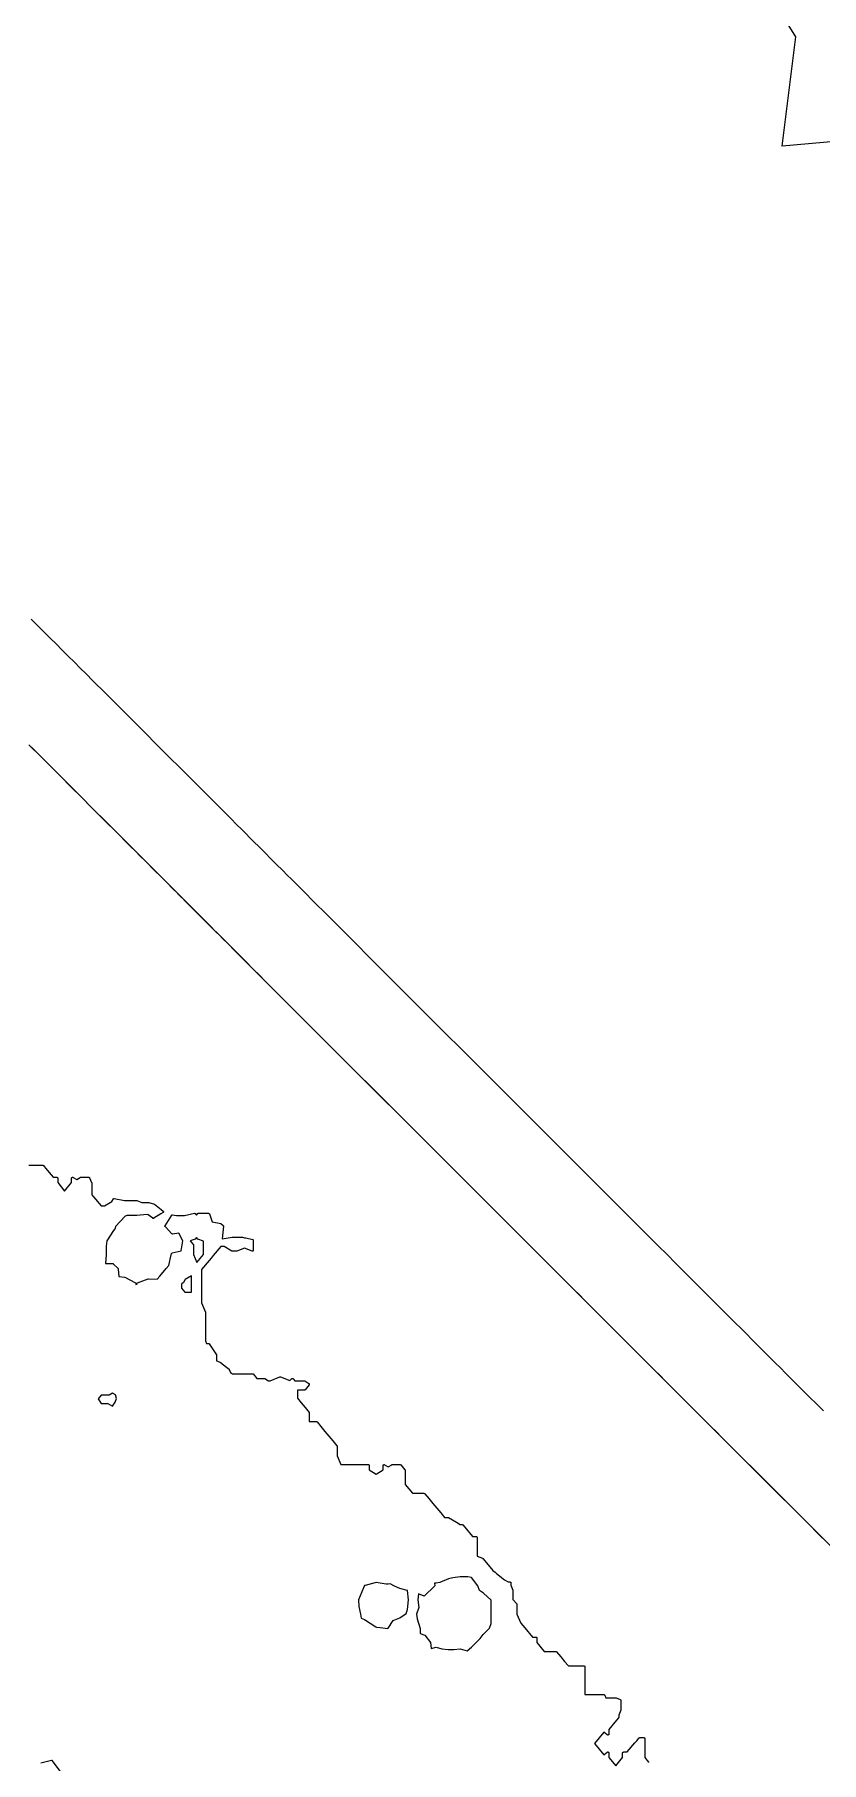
# Model space of a CAD drawing. Header units: millimetres. Extents: x 0 to 500, y 0 to 700.
# Drawn here: x 310.9 to 371.7, y 118.5 to 252.1 of the extents above; entities that cross this region are included whole.
import ezdxf

# ---------------------------------------------------------------- set-up
doc = ezdxf.new("R2010")
doc.units = ezdxf.units.MM
doc.layers.add('CORTE', color=1, linetype='Continuous')
doc.layers.add('GRABADO', color=5, linetype='Continuous')

msp = doc.modelspace()

# ---------------------------------------------------------------- linework, layer by layer
at = {"layer": 'CORTE'}
for points in [[(377.13, 244.24), (368.7, 243.48), (369.76, 251.94), (369.04, 253.11)], [(310.62, 206.91), (311.11, 206.42), (311.61, 205.92), (312.09, 205.44), (312.55, 204.98), (313.03, 204.5), (313.49, 204.04), (313.97, 203.56), (314.42, 203.11), (314.87, 202.66), (315.4, 202.13), (316.36, 201.17), (316.8, 200.73), (319.66, 197.87), (320.09, 197.44), (321.51, 196.02), (321.93, 195.6), (323.82, 193.71), (324.23, 193.3), (325.64, 191.89), (326.05, 191.48), (326.51, 191.02), (326.91, 190.62), (327.85, 189.68), (328.24, 189.29), (329.63, 187.9), (330.02, 187.51), (330.48, 187.05), (330.69, 186.84), (331.41, 186.12), (332.8, 184.73), (333.17, 184.36), (333.73, 183.8), (336.05, 181.48), (336.41, 181.12), (350.14, 167.39), (350.6, 166.93), (351.52, 166.01), (351.97, 165.56), (352.89, 164.64), (353.33, 164.2), (354.25, 163.28), (354.67, 162.86), (355.12, 162.41), (355.6, 161.93), (356.07, 161.46), (356.56, 160.97), (357.02, 160.51), (357.45, 160.08), (358.36, 159.17), (358.78, 158.75), (359.24, 158.29), (359.66, 157.87), (360.57, 156.96), (361.06, 156.47), (361.56, 155.97), (362.93, 154.6), (363.34, 154.19), (363.79, 153.74), (364.2, 153.33), (364.6, 152.93), (365.95, 151.58), (366.35, 151.18), (368.15, 149.38), (368.53, 149), (368.98, 148.55), (369.36, 148.17), (370.25, 147.28), (370.63, 146.9), (371.52, 146.01), (371.88, 145.65)], [(386.65, 120.98), (369.33, 138.3), (369.33, 138.3), (368.51, 139.12), (368.21, 139.42), (367.74, 139.89), (367.44, 140.19), (363.97, 143.66), (363.66, 143.97), (362.88, 144.75), (362.56, 145.07), (361.78, 145.85), (361.46, 146.17), (361.07, 146.56), (360.74, 146.9), (359.17, 148.46), (358.83, 148.8), (357.66, 149.97), (357.31, 150.32), (356.96, 150.67), (356.57, 151.06), (356.21, 151.42), (355.03, 152.6), (354.59, 153.04), (354.16, 153.47), (353.38, 154.25), (353.01, 154.62), (352.62, 155.01), (352.25, 155.38), (351.46, 156.17), (351.09, 156.54), (350.69, 156.94), (350.27, 157.36), (349.86, 157.77), (349.45, 158.19), (349.05, 158.58), (348.69, 158.94), (347.89, 159.74), (347.51, 160.12), (346.71, 160.92), (346.32, 161.31), (345.52, 162.11), (345.13, 162.5), (327.64, 179.99), (327.33, 180.31), (325.32, 182.32), (324.83, 182.8), (324.51, 183.12), (323.31, 184.33), (322.68, 184.95), (322.5, 185.13), (322.1, 185.53), (321.77, 185.86), (320.56, 187.07), (320.22, 187.41), (319.41, 188.22), (319.06, 188.57), (318.66, 188.97), (318.31, 189.32), (317.08, 190.55), (316.73, 190.9), (315.09, 192.54), (314.73, 192.91), (313.49, 194.14), (313.12, 194.51), (310.64, 196.99)], [(310.43, 164.65), (311.52, 164.65), (311.53, 164.65), (311.54, 164.65), (311.55, 164.65), (311.56, 164.65), (311.56, 164.64), (311.57, 164.63), (311.73, 164.44), (312.32, 163.73), (312.61, 163.73), (312.62, 163.73), (312.63, 163.73), (312.63, 163.73), (312.64, 163.72), (312.65, 163.71), (312.66, 163.7), (312.67, 163.69), (312.67, 163.68), (312.68, 163.67), (312.68, 163.66), (312.68, 163.31), (313.21, 162.66), (313.75, 163.31), (313.75, 163.66), (313.75, 163.67), (313.76, 163.69), (313.77, 163.71), (313.78, 163.72), (313.78, 163.72), (313.79, 163.72), (313.8, 163.73), (313.82, 163.73), (313.83, 163.73), (313.84, 163.73), (313.85, 163.73), (313.86, 163.72), (314.14, 163.56), (314.42, 163.72), (314.43, 163.73), (314.44, 163.73), (314.45, 163.73), (315.07, 163.73), (315.08, 163.73), (315.09, 163.73), (315.09, 163.73), (315.1, 163.72), (315.11, 163.72), (315.11, 163.71), (315.12, 163.71), (315.13, 163.7), (315.13, 163.69), (315.14, 163.69), (315.29, 163.31), (315.3, 163.3), (315.3, 163.29), (315.3, 163.28), (315.3, 162.38), (315.44, 162.21), (316.03, 161.51), (316.29, 161.51), (316.86, 161.85), (316.98, 162.06), (316.98, 162.06), (316.98, 162.07), (316.99, 162.07), (317, 162.08), (317, 162.08), (317.01, 162.09), (317.02, 162.09), (317.03, 162.09), (317.04, 162.09), (317.05, 162.09), (317.05, 162.09), (317.85, 161.93), (318.78, 161.93), (318.79, 161.93), (318.8, 161.93), (319.17, 161.78), (319.7, 161.78), (319.71, 161.78), (319.72, 161.78), (320.16, 161.65), (320.16, 161.64), (320.17, 161.64), (320.17, 161.64), (320.67, 161.24), (320.83, 161.11), (320.84, 161.1), (320.85, 161.09), (320.85, 161.09), (320.86, 161.07), (320.86, 161.06), (320.86, 161.05), (320.86, 161.04), (320.85, 161.03), (320.85, 161.02), (320.85, 161.02), (320.84, 161.01), (320.84, 161), (320.83, 161), (320.83, 160.99), (320.66, 160.9), (320.1, 160.56), (320.09, 160.55), (320.08, 160.55), (320.07, 160.55), (320.05, 160.55), (320.04, 160.55), (320.03, 160.55), (320.02, 160.56), (319.66, 160.83), (319.59, 160.85), (318.78, 160.77), (318.78, 160.77), (318.04, 160.77), (317.89, 160.71), (317.13, 159.91), (317.11, 159.78), (317.11, 159.77), (317.11, 159.77), (317.1, 159.75), (316.98, 159.61), (316.48, 158.81), (316.42, 158.4), (316.42, 157.72), (316.42, 157.72), (316.38, 157.05), (316.93, 157.05), (316.94, 157.05), (316.94, 157.05), (316.96, 157.05), (316.97, 157.04), (316.97, 157.04), (316.97, 157.03), (317.34, 156.66), (317.34, 156.66), (317.35, 156.65), (317.35, 156.64), (317.36, 156.63), (317.36, 156.62), (317.36, 156.62), (317.4, 156.06), (317.85, 156.01), (317.86, 156.01), (317.87, 156.01), (318.69, 155.56), (318.7, 155.56), (318.7, 155.55), (318.71, 155.54), (318.72, 155.53), (318.72, 155.51), (318.72, 155.44), (318.76, 155.45), (318.76, 155.45), (318.78, 155.45), (318.79, 155.45), (318.8, 155.45), (318.81, 155.44), (318.8, 155.48), (318.8, 155.48), (318.8, 155.49), (318.8, 155.5), (318.8, 155.51), (318.8, 155.51), (318.8, 155.53), (318.81, 155.54), (318.82, 155.55), (318.82, 155.55), (318.83, 155.56), (318.84, 155.56), (318.84, 155.56), (318.84, 155.57), (319.67, 155.88), (319.68, 155.88), (319.69, 155.88), (319.7, 155.88), (320.37, 155.84), (320.57, 156.08), (321.05, 156.66), (321.26, 156.91), (321.45, 157.73), (321.45, 157.73), (321.48, 157.82), (321.49, 157.84), (321.5, 157.85), (321.5, 157.85), (321.51, 157.86), (321.52, 157.86), (321.53, 157.87), (321.53, 157.87), (322.21, 158.03), (322.34, 158.82), (322.05, 159.4), (321.56, 159.33), (321.55, 159.33), (321.54, 159.33), (321.53, 159.33), (321.52, 159.34), (321.51, 159.34), (321.5, 159.35), (321, 159.89), (320.99, 159.89), (320.98, 159.91), (320.98, 159.92), (320.97, 159.94), (320.97, 159.95), (320.97, 159.96), (320.98, 159.97), (320.98, 159.98), (321.49, 160.79), (321.49, 160.8), (321.5, 160.8), (321.5, 160.81), (321.51, 160.81), (321.53, 160.82), (321.53, 160.82), (321.55, 160.82), (321.56, 160.82), (321.56, 160.82), (321.87, 160.76), (322.47, 160.76), (323.24, 160.94), (323.25, 160.95), (323.26, 160.95), (323.27, 160.94), (323.27, 160.94), (323.28, 160.94), (323.28, 160.94), (323.29, 160.93), (323.3, 160.93), (323.3, 160.93), (323.31, 160.92), (323.4, 160.8), (323.5, 160.92), (323.51, 160.93), (323.51, 160.93), (323.52, 160.94), (323.53, 160.94), (323.54, 160.94), (323.55, 160.95), (324.34, 160.95), (324.34, 160.94), (324.35, 160.94), (324.36, 160.94), (324.37, 160.93), (324.38, 160.93), (324.39, 160.92), (324.4, 160.9), (324.4, 160.9), (324.62, 160.29), (325.28, 160.15), (325.28, 160.15), (325.29, 160.15), (325.3, 160.14), (325.3, 160.14), (325.46, 160), (325.47, 159.99), (325.47, 159.99), (325.48, 159.97), (325.49, 159.96), (325.49, 159.95), (325.49, 159.94), (325.39, 158.97), (326.17, 159.09), (326.18, 159.09), (326.96, 159.09), (326.97, 159.09), (326.97, 159.09), (327.13, 159.04), (327.23, 159.03), (327.75, 158.9), (327.75, 158.9), (327.77, 158.9), (327.78, 158.89), (327.79, 158.88), (327.79, 158.87), (327.8, 158.86), (327.8, 158.85), (327.8, 158.84), (327.8, 158.08), (327.8, 158.07), (327.8, 158.06), (327.8, 158.06), (327.79, 158.05), (327.78, 158.03), (327.76, 158.02), (327.75, 158.01), (327.73, 158.01), (327.72, 158.01), (327.71, 158.01), (327.7, 158.02), (327.11, 158.25), (326.52, 158.02), (326.51, 158.01), (326.5, 158.01), (326.17, 158.01), (326.16, 158.02), (326.15, 158.02), (325.55, 158.38), (325.29, 158.38), (324.7, 157.67), (324.55, 157.48), (324.39, 157.29), (323.79, 156.58), (323.79, 154.02), (324.09, 153.3), (324.1, 153.3), (324.1, 153.29), (324.1, 153.28), (324.1, 153.27), (324.1, 152.91), (324.1, 151.07), (324.18, 150.88), (324.34, 150.88), (324.35, 150.88), (324.37, 150.87), (324.38, 150.86), (324.39, 150.85), (324.39, 150.85), (324.94, 149.98), (324.94, 149.97), (324.95, 149.96), (324.95, 149.95), (324.95, 149.53), (325.29, 149.39), (325.3, 149.39), (325.3, 149.38), (325.92, 148.89), (325.93, 148.88), (325.94, 148.87), (325.94, 148.86), (326.04, 148.63), (326.2, 148.53), (327.73, 148.53), (327.75, 148.53), (327.76, 148.53), (327.76, 148.53), (327.77, 148.52), (327.78, 148.51), (327.78, 148.51), (328.07, 148.17), (328.65, 148.17), (328.66, 148.17), (328.68, 148.16), (328.68, 148.16), (328.98, 147.98), (329.11, 147.98), (329.86, 148.28), (329.86, 148.28), (329.87, 148.29), (329.88, 148.29), (329.89, 148.29), (329.9, 148.29), (329.91, 148.28), (330.63, 148), (330.76, 148.14), (330.77, 148.15), (330.78, 148.16), (330.79, 148.16), (330.8, 148.17), (330.81, 148.17), (330.82, 148.17), (330.83, 148.17), (330.84, 148.16), (330.86, 148.16), (330.86, 148.15), (330.87, 148.15), (330.87, 148.14), (331.01, 147.98), (331.75, 147.98), (331.76, 147.98), (331.77, 147.98), (331.78, 147.97), (332.09, 147.78), (332.1, 147.78), (332.11, 147.77), (332.12, 147.76), (332.12, 147.76), (332.12, 147.75), (332.13, 147.74), (332.13, 147.73), (332.13, 147.72), (332.13, 147.71), (332.13, 147.69), (332.12, 147.68), (332.12, 147.67), (331.8, 147.29), (331.79, 147.28), (331.78, 147.28), (331.78, 147.27), (331.77, 147.27), (331.76, 147.26), (331.75, 147.26), (331.21, 147.26), (331.21, 146.63), (331.49, 146.28), (331.8, 145.92), (332.12, 145.54), (332.12, 145.53), (332.13, 145.51), (332.13, 145.5), (332.13, 145.5), (332.13, 144.83), (332.67, 144.83), (332.68, 144.83), (332.7, 144.83), (332.7, 144.83), (332.71, 144.82), (332.72, 144.81), (332.73, 144.81), (333.02, 144.46), (333.02, 144.46), (333.34, 144.06), (333.65, 143.7), (333.94, 143.34), (333.94, 143.34), (334.27, 142.95), (334.28, 142.94), (334.28, 142.93), (334.29, 142.92), (334.29, 142.92), (334.29, 142.91), (334.29, 142.17), (334.57, 141.5), (335.45, 141.5), (336.06, 141.5), (336.37, 141.5), (336.69, 141.5), (336.7, 141.5), (336.71, 141.5), (336.72, 141.49), (336.73, 141.49), (336.74, 141.48), (336.75, 141.47), (336.75, 141.47), (336.76, 141.45), (336.76, 141.44), (336.76, 141.43), (336.76, 141.09), (337.3, 140.77), (337.84, 141.09), (337.84, 141.43), (337.84, 141.44), (337.84, 141.45), (337.84, 141.45), (337.85, 141.47), (337.85, 141.47), (337.86, 141.48), (337.87, 141.49), (337.88, 141.49), (337.88, 141.49), (337.89, 141.5), (337.9, 141.5), (337.91, 141.5), (337.92, 141.5), (337.93, 141.5), (337.94, 141.49), (337.94, 141.49), (337.95, 141.49), (338.23, 141.32), (338.51, 141.49), (338.51, 141.49), (338.52, 141.5), (338.53, 141.5), (338.54, 141.5), (339.15, 141.5), (339.16, 141.5), (339.17, 141.5), (339.17, 141.5), (339.18, 141.49), (339.19, 141.49), (339.19, 141.49), (339.2, 141.48), (339.52, 141.1), (339.53, 141.09), (339.54, 141.08), (339.54, 141.07), (339.54, 141.06), (339.54, 141.05), (339.54, 139.96), (340.11, 139.28), (341.01, 139.28), (341.02, 139.27), (341.03, 139.27), (341.03, 139.27), (341.04, 139.27), (341.05, 139.26), (341.06, 139.26), (341.06, 139.25), (341.38, 138.87), (341.68, 138.5), (341.99, 138.14), (342.3, 137.76), (342.59, 137.42), (342.86, 137.42), (342.88, 137.42), (342.88, 137.41), (342.89, 137.41), (342.89, 137.41), (343.51, 137.04), (343.8, 136.86), (343.94, 136.86), (343.95, 136.86), (343.96, 136.86), (343.97, 136.86), (343.98, 136.85), (343.99, 136.85), (343.99, 136.85), (344, 136.84), (344.16, 136.65), (344.75, 135.94), (345.03, 135.94), (345.04, 135.94), (345.05, 135.94), (345.05, 135.94), (345.06, 135.93), (345.07, 135.93), (345.08, 135.92), (345.08, 135.92), (345.08, 135.91), (345.09, 135.91), (345.09, 135.9), (345.1, 135.88), (345.1, 135.87), (345.1, 134.43), (345.51, 134.26), (345.52, 134.26), (345.52, 134.25), (345.54, 134.25), (345.69, 134.06), (346.31, 133.32), (346.49, 133.18), (346.61, 133.08), (347.22, 132.59), (347.51, 132.42), (347.65, 132.42), (347.65, 132.42), (347.66, 132.42), (347.67, 132.41), (347.68, 132.41), (347.69, 132.41), (347.69, 132.4), (347.7, 132.4), (347.71, 132.39), (347.72, 132.38), (347.72, 132.36), (347.72, 132.35), (347.72, 132.17), (347.87, 131.8), (347.88, 131.8), (347.88, 131.78), (347.88, 131.07), (348.17, 130.72), (348.17, 130.72), (348.17, 130.71), (348.18, 130.71), (348.18, 130.7), (348.18, 130.69), (348.18, 130.68), (348.18, 129.94), (348.48, 129.24), (348.63, 129.06), (348.79, 128.87), (349.38, 128.16), (349.66, 128.16), (349.67, 128.16), (349.68, 128.16), (349.69, 128.15), (349.69, 128.15), (349.7, 128.15), (349.7, 128.15), (349.71, 128.14), (349.72, 128.13), (349.72, 128.12), (349.73, 128.11), (349.73, 128.09), (349.73, 127.73), (350.3, 127.05), (351.2, 127.05), (351.2, 127.05), (351.21, 127.05), (351.22, 127.04), (351.23, 127.04), (351.24, 127.03), (351.25, 127.03), (351.57, 126.64), (351.87, 126.27), (352.16, 125.94), (353.37, 125.94), (353.37, 125.94), (353.37, 125.94), (353.38, 125.93), (353.39, 125.93), (353.4, 125.93), (353.41, 125.92), (353.42, 125.92), (353.42, 125.91), (353.43, 125.9), (353.43, 125.88), (353.44, 125.87), (353.44, 125.1), (353.44, 124.37), (353.44, 123.71), (354.9, 123.71), (354.91, 123.71), (354.92, 123.71), (354.93, 123.71), (354.93, 123.71), (354.93, 123.71), (354.94, 123.7), (354.95, 123.7), (354.96, 123.69), (354.96, 123.68), (354.96, 123.68), (354.97, 123.67), (355.06, 123.46), (355.83, 123.46), (355.84, 123.46), (355.85, 123.46), (356.17, 123.33), (356.18, 123.33), (356.18, 123.32), (356.19, 123.32), (356.2, 123.31), (356.2, 123.31), (356.21, 123.29), (356.21, 123.28), (356.22, 123.27), (356.22, 123.26), (356.22, 122.53), (356.22, 122.52), (356.22, 122.51), (356.06, 122.13), (356.06, 121.95), (356.06, 121.94), (356.06, 121.94), (356.05, 121.93), (356.05, 121.92), (356.05, 121.92), (356.04, 121.91), (355.88, 121.72), (355.29, 121.01), (355.29, 120.65), (355.29, 120.64), (355.28, 120.62), (355.28, 120.62), (355.28, 120.61), (355.27, 120.61), (355.26, 120.59), (355.25, 120.59), (355.24, 120.59), (355.23, 120.58), (355.22, 120.58), (355.21, 120.58), (355.2, 120.58), (355.19, 120.59), (355.18, 120.59), (355.17, 120.6), (355.17, 120.6), (354.91, 120.81), (354.18, 119.92), (354.91, 119.04), (355.17, 119.25), (355.17, 119.25), (355.18, 119.26), (355.19, 119.26), (355.19, 119.26), (355.2, 119.26), (355.21, 119.27), (355.22, 119.27), (355.23, 119.27), (355.24, 119.26), (355.25, 119.26), (355.25, 119.26), (355.26, 119.25), (355.26, 119.25), (355.27, 119.24), (355.28, 119.23), (355.28, 119.23), (355.29, 119.21), (355.29, 119.2), (355.29, 118.84), (355.83, 118.2), (356.36, 118.84), (356.36, 119.19), (356.36, 119.2), (356.36, 119.2), (356.36, 119.21), (356.37, 119.22), (356.37, 119.23), (356.38, 119.23), (356.38, 119.25), (356.4, 119.25), (356.41, 119.26), (356.42, 119.26), (356.43, 119.27), (356.43, 119.27), (356.72, 119.27), (357.31, 119.97), (357.45, 120.14), (357.45, 120.14), (357.62, 120.35), (357.63, 120.36), (357.63, 120.36), (357.64, 120.37), (357.65, 120.37), (357.66, 120.37), (357.66, 120.38), (357.67, 120.38), (357.68, 120.38), (358, 120.38), (358, 120.38), (358.01, 120.38), (358.02, 120.38), (358.03, 120.37), (358.03, 120.37), (358.03, 120.37), (358.04, 120.36), (358.05, 120.36), (358.05, 120.35), (358.06, 120.34), (358.07, 120.33), (358.07, 120.31), (358.07, 118.84), (358.36, 118.49), (358.36, 118.49), (358.37, 118.47), (358.37, 118.47), (358.37, 118.46)], [(312.97, 117.66), (312.25, 118.62), (312.2, 118.62), (311.38, 118.4)]]:
    msp.add_lwpolyline(points, dxfattribs=at)
for points in [[(323.94, 157.75), (323.94, 158.1), (323.94, 158.78), (323.51, 158.95), (323.4, 159.08), (323.3, 158.95), (322.92, 158.8), (323.17, 158.49), (323.17, 157.74), (323.43, 157.13), (323.94, 157.75)], [(323.01, 154.84), (323.01, 156.1), (322.53, 155.81), (322.41, 155.59), (322.25, 155.46), (322.25, 155.16), (322.51, 154.84), (323.01, 154.84)], [(317.11, 146.33), (317.22, 146.61), (317.14, 146.89), (316.92, 147.02), (316.66, 146.87), (316.03, 146.87), (315.8, 146.6), (316.03, 146.23), (316.56, 146.23), (316.9, 146.03), (317.11, 146.33)], [(336.39, 132.14), (336.32, 131.98), (335.93, 131.03), (335.97, 130.52), (336.09, 129.94), (336.13, 129.62), (336.41, 129.53), (337.28, 128.96), (337.32, 128.93), (337.33, 128.93), (337.62, 128.89), (338.19, 128.82), (338.22, 128.86), (338.62, 129.45), (339.12, 129.65), (339.63, 129.98), (339.72, 130.28), (339.79, 131.04), (339.73, 131.76), (339.13, 131.92), (338.71, 132.09), (338.38, 132.28), (338.23, 132.25), (338.08, 132.25), (337.3, 132.39), (336.44, 132.15), (336.39, 132.16), (336.39, 132.14)], [(344.66, 127.39), (345.07, 127.76), (345.34, 128.04), (345.58, 128.37), (346.06, 128.86), (346.18, 129.2), (346.18, 131.01), (345.59, 131.56), (345.29, 131.76), (345.17, 132.12), (344.67, 132.78), (344.4, 132.82), (343.79, 132.82), (343.24, 132.75), (342.88, 132.66), (342.21, 132.39), (341.94, 132.34), (341.8, 132.34), (341.84, 132.13), (341.02, 131.32), (340.58, 131.51), (340.52, 131.04), (340.6, 130.45), (340.41, 129.92), (340.46, 129.57), (340.69, 128.83), (340.71, 128.44), (341.05, 128.31), (341.5, 127.74), (341.55, 127.27), (341.93, 127.38), (342.39, 127.25), (342.86, 127.21), (343.31, 127.21), (343.79, 127.25), (344.34, 127.1), (344.66, 127.39)]]:
    msp.add_lwpolyline(points, close=True, dxfattribs=at)
at = {"layer": 'GRABADO'}
msp.add_lwpolyline([(371.82, 135.81), (371.28, 136.35), (370.93, 136.7), (366.93, 140.7), (366.57, 141.06), (365.68, 141.95), (365.3, 142.33), (364.41, 143.22), (364.03, 143.6), (363.58, 144.05), (363.2, 144.43), (361.4, 146.23), (361, 146.63), (359.65, 147.98), (359.25, 148.38), (358.84, 148.79), (358.39, 149.24), (357.98, 149.65), (356.61, 151.02), (356.11, 151.52), (355.62, 152.01), (354.71, 152.92), (354.29, 153.34), (353.83, 153.8), (353.41, 154.22), (352.5, 155.13), (352.07, 155.56), (351.61, 156.02), (351.12, 156.51), (350.65, 156.98), (350.17, 157.46), (349.72, 157.91), (349.3, 158.33), (348.38, 159.25), (347.94, 159.69), (347.02, 160.61), (346.57, 161.06), (345.65, 161.98), (345.19, 162.44), (331.46, 176.17), (331.1, 176.53), (328.78, 178.85), (328.22, 179.41), (327.85, 179.78), (326.46, 181.17), (325.74, 181.89), (325.53, 182.1), (325.07, 182.56), (324.68, 182.95), (323.29, 184.34), (322.9, 184.73), (321.96, 185.67), (321.56, 186.07), (321.1, 186.53), (320.69, 186.94), (319.28, 188.35), (318.87, 188.76), (316.98, 190.65), (316.56, 191.07), (315.14, 192.49), (314.71, 192.92), (311.85, 195.78), (311.41, 196.22), (310.45, 197.18)], dxfattribs=at)

doc.saveas('drawing.dxf')
